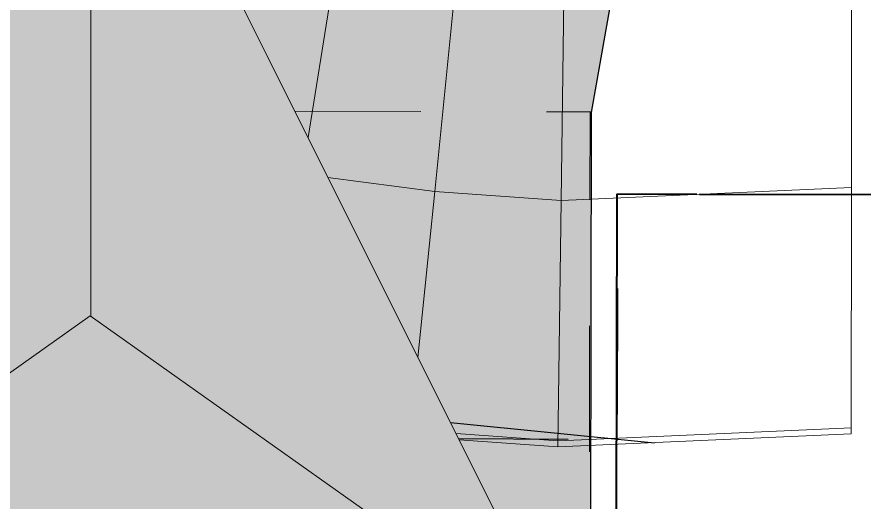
# Model space of a CAD drawing. Header units: metres. Extents: x -1147 to -802, y 5 to 567.
# Drawn here: x -1011.429 to -1010.756, y 509.243 to 509.629 of the extents above; entities that cross this region are included whole.
import ezdxf

# ---------------------------------------------------------------- set-up
doc = ezdxf.new("R2010")
doc.units = ezdxf.units.M
doc.linetypes.add('JacobsDash', pattern=[0.0045, 0.003, -0.0015])
for name, color, linetype, lineweight in [('A-DETL', 7, 'Continuous', 13), ('A-DETL-GENF', 7, 'Continuous', 9), ('A-FLOR', 7, 'Continuous', 50), ('A-FLOR-PATT', 7, 'Continuous', 40), ('S-BEAM', 7, 'Continuous', 50), ('S-BEAM-HDLN', 7, 'JacobsDash', 15)]:
    doc.layers.add(name, color=color, linetype=linetype, lineweight=lineweight)

# ---------------------------------------------------------------- blocks, each defined once
blk = doc.blocks.new('T2DPAA-T2D-C3S-RW-M2D-100010_dwg-40802999-DRG-2873010 - GENERAL ARRANGEMENT PLAN')
at = {"color": 254, "lineweight": 25, "true_color": 0xd5d5d5}
for p, q in [((22.83699, -625.95584), (22.8631, -626.11643)), ((22.82642, -625.96517), (22.84816, -626.04945))]:
    blk.add_line(p, q, dxfattribs=at)
blk = doc.blocks.new('T2DPAA-T2D-PWC-RW-M2D-100010_RoadDesign_rvt-1-DRG-2873010 - GENERAL ARRANGEMENT PLAN')
at = {"color": 254, "lineweight": 18, "true_color": 0xe3e3e3, "rotation": 75.11694444444437}
blk.add_blockref('T2DPAA-T2D-C3S-RW-M2D-100010_dwg-40802999-DRG-2873010 - GENERAL ARRANGEMENT PLAN', (-1722.33704, 648.01046), dxfattribs=at)
blk = doc.blocks.new('03_SFR_ACS_Abutment_BR08_Retaining wall CS - ABUTMENT SOUTH WEST_B08-7985321-DRG-2873010 - GENERAL ARRANGEMENT PLAN')
at = {"layer": 'S-BEAM', "lineweight": 40}
for p, q in [((-1111.38292, 509.48785), (-1111.38682, 507.71286)), ((-1111.31951, 509.48771), (-1111.38292, 509.48785)), ((-1107.48473, 509.47928), (-1111.31737, 509.48771))]:
    blk.add_line(p, q, dxfattribs=at)
at = {"layer": 'S-BEAM-HDLN'}
blk.add_line((-1111.38594, 507.71286), (-1111.38204, 509.48785), dxfattribs=at)

msp = doc.modelspace()

# ---------------------------------------------------------------- hatches: boundary and pattern name
at = {"layer": 'A-DETL-GENF', "true_color": 0xffffff}
msp.add_hatch(color=7, dxfattribs=at).paths.add_polyline_path([(-1010.99348, 509.12402), (-1011.37112, 509.87782), (-1011.74728, 509.12402), (-1011.37093, 509.12402)])
at = {"layer": 'A-FLOR-PATT', "lineweight": 5, "true_color": 0xe1e1e1}
for points in [[(-1010.97289, 509.5528), (-1004.99215, 543.88097), (-1010.67078, 544.78826), (-1014.15038, 524.8162), (-1010.99311, 509.64991)], [(-1017.1322, 507.70122), (-1011.63282, 509.35441), (-1011.37038, 509.87782), (-1011.17716, 509.49139), (-1010.97289, 509.5528), (-1014.15038, 524.8162), (-1017.06286, 508.09921)], [(-1010.97638, 507.68328), (-1010.97289, 509.5528), (-1011.17716, 509.49139), (-1010.99311, 509.12328), (-1011.74764, 509.12476), (-1011.63282, 509.35441), (-1017.1322, 507.70122), (-1017.1322, 507.69477), (-1011.39984, 507.68407)]]:
    msp.add_hatch(color=254, dxfattribs=at).paths.add_polyline_path(points)

# ---------------------------------------------------------------- linework, layer by layer
at = {"layer": 'A-DETL', "color": 6, "lineweight": 15, "true_color": 0xff00ff}
for p, q in [((-1010.99348, 509.12402), (-1011.37075, 509.87855)), ((-1011.37038, 509.87782), (-1011.37038, 509.39039)), ((-1011.74801, 509.12402), (-1011.37075, 509.39113)), ((-1010.99348, 509.12402), (-1011.37075, 509.39113))]:
    msp.add_line(p, q, dxfattribs=at)
at = {"layer": 'A-FLOR', "color": 252, "lineweight": 25, "true_color": 0x888888}
for p, q in [((-1004.99215, 543.88097), (-1010.97289, 509.5528)), ((-1010.97289, 509.5528), (-1010.97638, 507.68328))]:
    msp.add_line(p, q, dxfattribs=at)
at = {"layer": 'A-FLOR', "lineweight": 15}
for p, q in [((-1011.14883, 509.83765), (-1011.19784, 509.53275)), ((-1010.76606, 509.83142), (-1010.76632, 509.49308)), ((-1011.06336, 509.82648), (-1011.09726, 509.49004)), ((-1010.99237, 509.82143), (-1010.99692, 509.48291)), ((-1011.09726, 509.49004), (-1011.18203, 509.50111)), ((-1011.09726, 509.49004), (-1011.11055, 509.35816)), ((-1010.99692, 509.48291), (-1011.09726, 509.49004)), ((-1010.76632, 509.49308), (-1010.99692, 509.48291)), ((-1010.76632, 509.49308), (-1010.76648, 509.29745)), ((-1010.99692, 509.48291), (-1010.99955, 509.28717)), ((-1010.83164, 509.29936), (-1010.98686, 509.29248)), ((-1010.76647, 509.30225), (-1010.83164, 509.29936)), ((-1010.99949, 509.29192), (-1011.08029, 509.29764)), ((-1011.07784, 509.29273), (-1010.99955, 509.28717)), ((-1010.99955, 509.28717), (-1010.76648, 509.29745)), ((-1010.98686, 509.29248), (-1010.99949, 509.29192))]:
    msp.add_line(p, q, dxfattribs=at)
at = {"layer": 'S-BEAM-HDLN'}
for p, q in [((-1011.20833, 509.55372), (-1010.9729, 509.55328)), ((-1010.97736, 507.68328), (-1010.97387, 509.55328)), ((-1010.9729, 509.55328), (-1010.9729, 509.55284))]:
    msp.add_line(p, q, dxfattribs=at)

# ---------------------------------------------------------------- block references
at = {"lineweight": 5}
msp.add_blockref('T2DPAA-T2D-PWC-RW-M2D-100010_RoadDesign_rvt-1-DRG-2873010 - GENERAL ARRANGEMENT PLAN', (100.43042, 0), dxfattribs=at)
at = {"layer": 'S-BEAM-HDLN'}
msp.add_blockref('03_SFR_ACS_Abutment_BR08_Retaining wall CS - ABUTMENT SOUTH WEST_B08-7985321-DRG-2873010 - GENERAL ARRANGEMENT PLAN', (100.43042, 0), dxfattribs=at)

doc.saveas('drawing.dxf')
